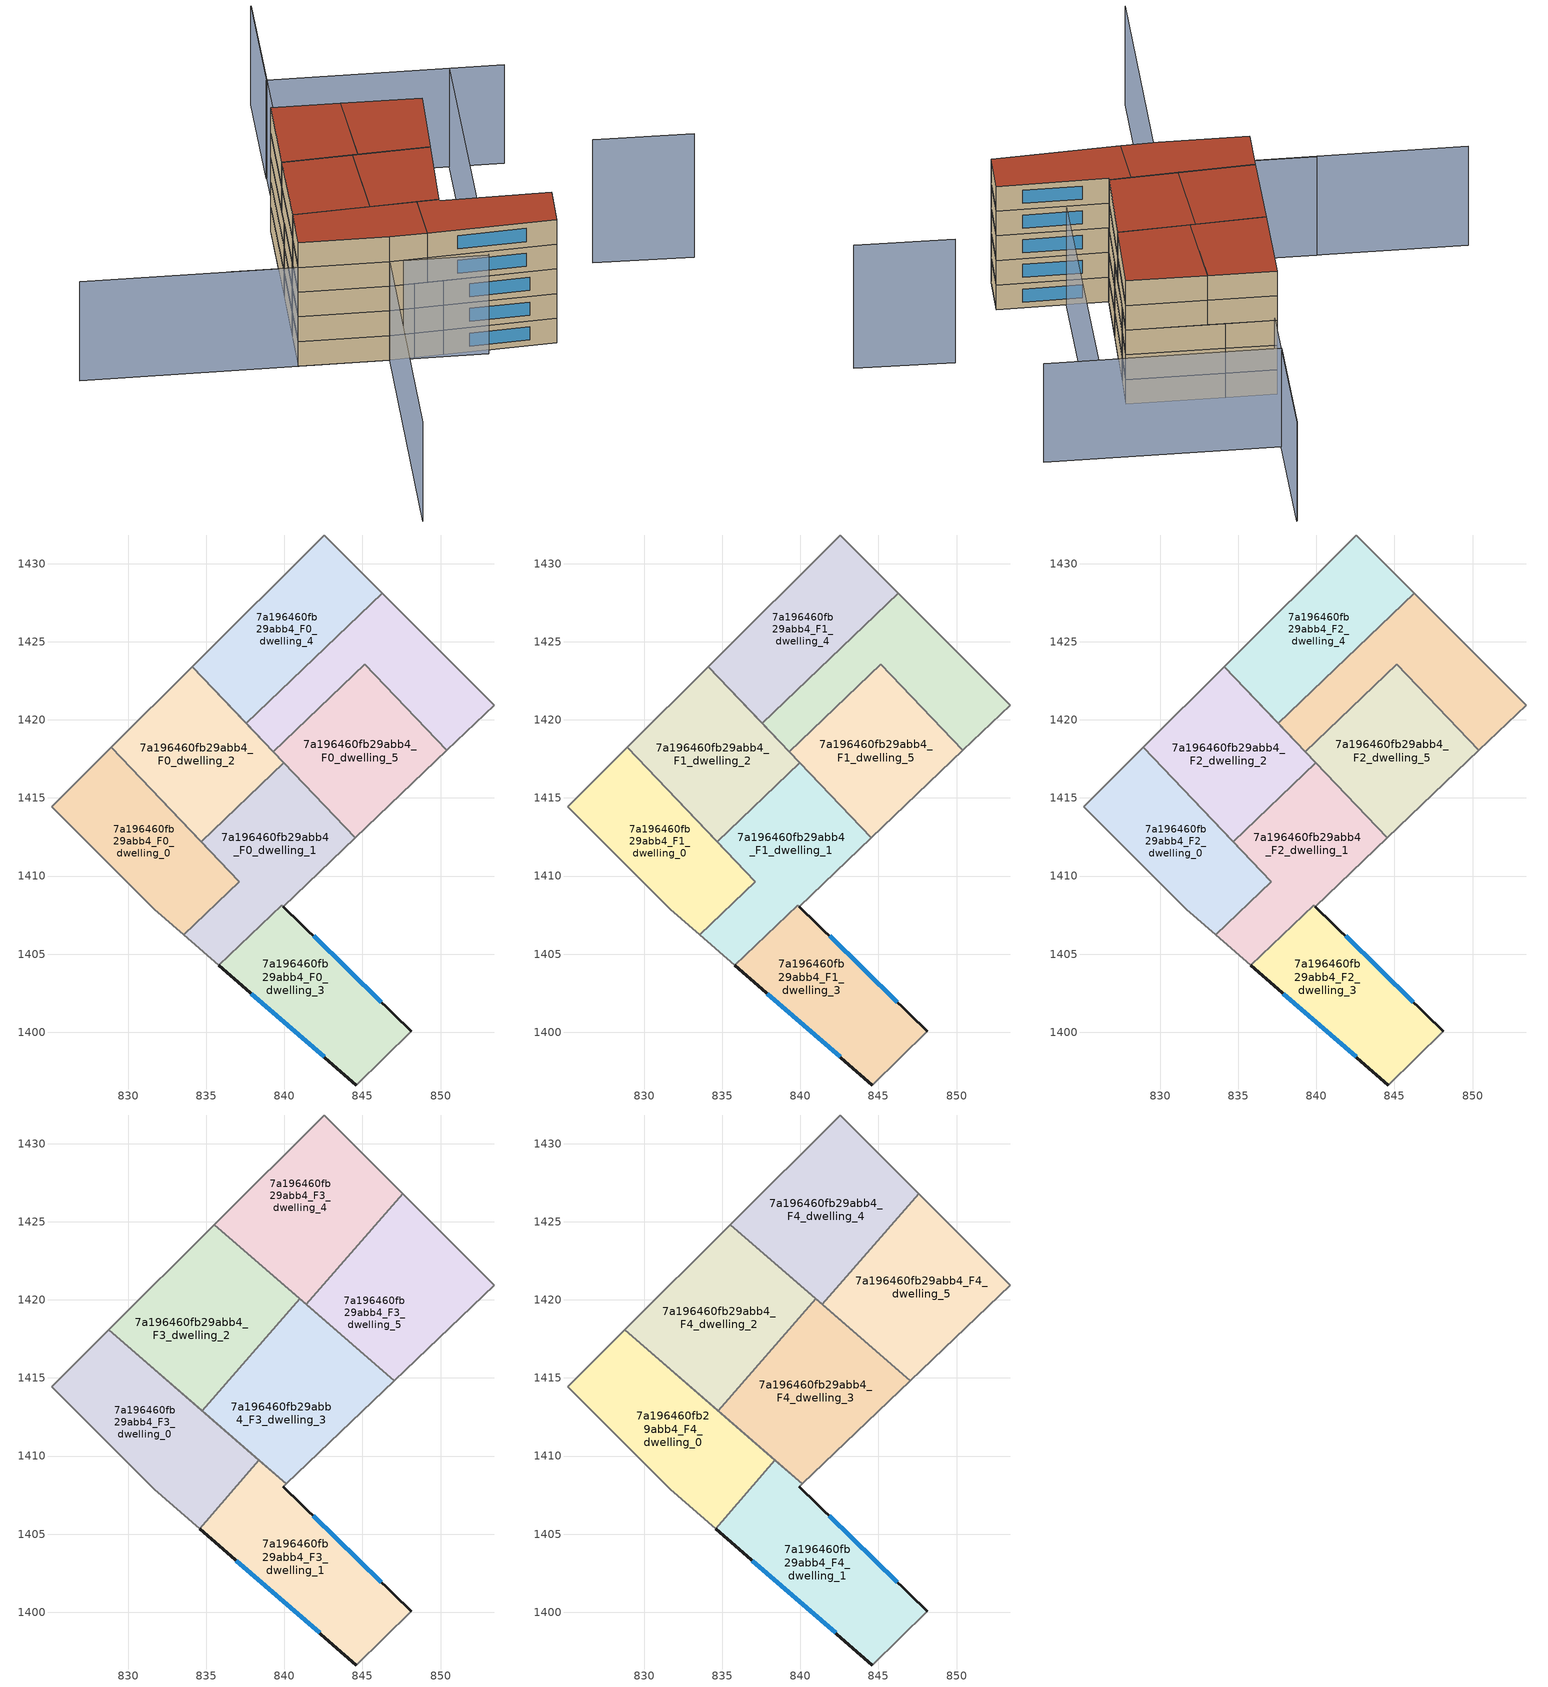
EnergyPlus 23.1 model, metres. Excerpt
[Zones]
7a196460fb29abb4_F0_dwelling_0
 floor ground (EU_floor_Construction): 828.91,1418.23 837.13,1409.62 833.57,1406.23 831.67,1407.89 825.1,1414.44 z0
 wall adiabatic (EU_wall_Construction): 837.13,1409.62 828.91,1418.23 825.1,1414.44 831.67,1407.89 833.57,1406.23 z0:3
 wall to 7a196460fb29abb4_F0_dwelling_1 (EU_wall_Construction): 833.57,1406.23 837.13,1409.62 z0:3
7a196460fb29abb4_F0_dwelling_1
 floor ground (EU_floor_Construction): 839.97,1417.24 844.55,1412.45 839.94,1408.05 839.85,1408.13 835.81,1404.28 833.57,1406.23 837.13,1409.62 834.68,1412.19 z0
 wall adiabatic (EU_wall_Construction): 839.85,1408.13 839.94,1408.05 844.55,1412.45 839.97,1417.24 / 833.57,1406.23 835.81,1404.28 / 834.68,1412.19 837.13,1409.62 z0:3
 wall to 7a196460fb29abb4_F0_dwelling_3 (EU_wall_Construction): 835.81,1404.28 839.85,1408.13 z0:3
 wall to 7a196460fb29abb4_F0_dwelling_2 (EU_wall_Construction): 839.97,1417.24 834.68,1412.19 z0:3
7a196460fb29abb4_F0_dwelling_2
 floor ground (EU_floor_Construction): 834.09,1423.4 839.97,1417.24 834.68,1412.19 828.91,1418.23 z0
 wall adiabatic (EU_wall_Construction): 839.97,1417.24 834.09,1423.4 828.91,1418.23 834.68,1412.19 z0:3
7a196460fb29abb4_F0_dwelling_3
 floor ground (EU_floor_Construction): 848.14,1400.06 844.61,1396.62 835.82,1404.28 839.85,1408.13 839.94,1408.05 z0
 wall outside (EU_wall_Construction): 835.82,1404.28 844.61,1396.62 / 848.14,1400.06 839.94,1408.05 z0:3
 wall adiabatic (EU_wall_Construction): 839.94,1408.05 839.85,1408.13 / 844.61,1396.62 848.14,1400.06 z0:3
 window (EU_Window_Construction): 837.88,1402.48 842.55,1398.42 / 846.22,1401.94 841.87,1406.17 z0.7:2.3
7a196460fb29abb4_F0_dwelling_4
 floor ground (EU_floor_Construction): 842.55,1431.84 846.28,1428.11 837.55,1419.78 834.09,1423.4 z0
 wall adiabatic (EU_wall_Construction): 846.28,1428.11 842.55,1431.84 834.09,1423.4 837.55,1419.78 z0:3
 wall to 7a196460fb29abb4_F0_dwelling_6 (EU_wall_Construction): 837.55,1419.78 846.28,1428.11 z0:3
7a196460fb29abb4_F0_dwelling_5
 floor ground (EU_floor_Construction): 845.15,1423.55 850.41,1418.04 844.55,1412.45 839.29,1417.96 z0
 wall to 7a196460fb29abb4_F0_dwelling_6 (EU_wall_Construction): 850.41,1418.04 845.15,1423.55 839.29,1417.96 z0:3
 wall adiabatic (EU_wall_Construction): 839.29,1417.96 844.55,1412.45 850.41,1418.04 z0:3
7a196460fb29abb4_F0_dwelling_6
 floor ground (EU_floor_Construction): 846.28,1428.11 853.45,1420.93 850.41,1418.04 845.15,1423.55 839.29,1417.96 837.55,1419.78 z0
 wall adiabatic (EU_wall_Construction): 837.55,1419.78 839.29,1417.96 / 850.41,1418.04 853.45,1420.93 846.28,1428.11 z0:3
7a196460fb29abb4_F1_dwelling_0
 floor to 7a196460fb29abb4_F0_dwelling_0 (EU_floor_Construction): 828.91,1418.23 837.13,1409.62 833.57,1406.23 831.67,1407.89 825.1,1414.44 z3
 wall adiabatic (EU_wall_Construction): 837.13,1409.62 828.91,1418.23 825.1,1414.44 831.67,1407.89 833.57,1406.23 z3:6
 wall to 7a196460fb29abb4_F1_dwelling_1 (EU_wall_Construction): 833.57,1406.23 837.13,1409.62 z3:6
7a196460fb29abb4_F1_dwelling_1
 floor to 7a196460fb29abb4_F0_dwelling_1 (EU_floor_Construction): 839.97,1417.24 844.55,1412.45 839.94,1408.05 839.85,1408.13 835.81,1404.28 833.57,1406.23 837.13,1409.62 834.68,1412.19 z3
 wall adiabatic (EU_wall_Construction): 839.85,1408.13 839.94,1408.05 844.55,1412.45 839.97,1417.24 / 833.57,1406.23 835.81,1404.28 / 834.68,1412.19 837.13,1409.62 z3:6
 wall to 7a196460fb29abb4_F1_dwelling_3 (EU_wall_Construction): 835.81,1404.28 839.85,1408.13 z3:6
 wall to 7a196460fb29abb4_F1_dwelling_2 (EU_wall_Construction): 839.97,1417.24 834.68,1412.19 z3:6
7a196460fb29abb4_F1_dwelling_2
 floor to 7a196460fb29abb4_F0_dwelling_2 (EU_floor_Construction): 834.09,1423.4 839.97,1417.24 834.68,1412.19 828.91,1418.23 z3
 wall adiabatic (EU_wall_Construction): 839.97,1417.24 834.09,1423.4 828.91,1418.23 834.68,1412.19 z3:6
7a196460fb29abb4_F1_dwelling_3
 floor to 7a196460fb29abb4_F0_dwelling_3 (EU_floor_Construction): 848.14,1400.06 844.61,1396.62 835.82,1404.28 839.85,1408.13 839.94,1408.05 z3
 wall outside (EU_wall_Construction): 835.82,1404.28 844.61,1396.62 / 848.14,1400.06 839.94,1408.05 z3:6
 wall adiabatic (EU_wall_Construction): 839.94,1408.05 839.85,1408.13 / 844.61,1396.62 848.14,1400.06 z3:6
 window (EU_Window_Construction): 837.88,1402.48 842.55,1398.42 / 846.22,1401.94 841.87,1406.17 z3.7:5.3
7a196460fb29abb4_F1_dwelling_4
 floor to 7a196460fb29abb4_F0_dwelling_4 (EU_floor_Construction): 842.55,1431.84 846.28,1428.11 837.55,1419.78 834.09,1423.4 z3
 wall adiabatic (EU_wall_Construction): 846.28,1428.11 842.55,1431.84 834.09,1423.4 837.55,1419.78 z3:6
 wall to 7a196460fb29abb4_F1_dwelling_6 (EU_wall_Construction): 837.55,1419.78 846.28,1428.11 z3:6
7a196460fb29abb4_F1_dwelling_5
 floor to 7a196460fb29abb4_F0_dwelling_5 (EU_floor_Construction): 845.15,1423.55 850.41,1418.04 844.55,1412.45 839.29,1417.96 z3
 wall to 7a196460fb29abb4_F1_dwelling_6 (EU_wall_Construction): 850.41,1418.04 845.15,1423.55 839.29,1417.96 z3:6
 wall adiabatic (EU_wall_Construction): 839.29,1417.96 844.55,1412.45 850.41,1418.04 z3:6
7a196460fb29abb4_F1_dwelling_6
 floor to 7a196460fb29abb4_F0_dwelling_6 (EU_floor_Construction): 846.28,1428.11 853.45,1420.93 850.41,1418.04 845.15,1423.55 839.29,1417.96 837.55,1419.78 z3
 wall adiabatic (EU_wall_Construction): 837.55,1419.78 839.29,1417.96 / 850.41,1418.04 853.45,1420.93 846.28,1428.11 z3:6
7a196460fb29abb4_F2_dwelling_0
 floor to 7a196460fb29abb4_F1_dwelling_0 (EU_floor_Construction): 828.91,1418.23 837.13,1409.62 833.57,1406.23 831.67,1407.89 825.1,1414.44 z6
 wall adiabatic (EU_wall_Construction): 837.13,1409.62 828.91,1418.23 825.1,1414.44 831.67,1407.89 833.57,1406.23 z6:9
 wall to 7a196460fb29abb4_F2_dwelling_1 (EU_wall_Construction): 833.57,1406.23 837.13,1409.62 z6:9
7a196460fb29abb4_F2_dwelling_1
 floor to 7a196460fb29abb4_F1_dwelling_1 (EU_floor_Construction): 839.97,1417.24 844.55,1412.45 839.94,1408.05 839.85,1408.13 835.81,1404.28 833.57,1406.23 837.13,1409.62 834.68,1412.19 z6
 wall adiabatic (EU_wall_Construction): 839.85,1408.13 839.94,1408.05 844.55,1412.45 839.97,1417.24 / 833.57,1406.23 835.81,1404.28 / 834.68,1412.19 837.13,1409.62 z6:9
 wall to 7a196460fb29abb4_F2_dwelling_3 (EU_wall_Construction): 835.81,1404.28 839.85,1408.13 z6:9
 wall to 7a196460fb29abb4_F2_dwelling_2 (EU_wall_Construction): 839.97,1417.24 834.68,1412.19 z6:9
7a196460fb29abb4_F2_dwelling_2
 floor to 7a196460fb29abb4_F1_dwelling_2 (EU_floor_Construction): 834.09,1423.4 839.97,1417.24 834.68,1412.19 828.91,1418.23 z6
 wall adiabatic (EU_wall_Construction): 839.97,1417.24 834.09,1423.4 828.91,1418.23 834.68,1412.19 z6:9
7a196460fb29abb4_F2_dwelling_3
 floor to 7a196460fb29abb4_F1_dwelling_3 (EU_floor_Construction): 848.14,1400.06 844.61,1396.62 835.82,1404.28 839.85,1408.13 839.94,1408.05 z6
 wall outside (EU_wall_Construction): 835.82,1404.28 844.61,1396.62 / 848.14,1400.06 839.94,1408.05 z6:9
 wall adiabatic (EU_wall_Construction): 839.94,1408.05 839.85,1408.13 / 844.61,1396.62 848.14,1400.06 z6:9
 window (EU_Window_Construction): 837.88,1402.48 842.55,1398.42 / 846.22,1401.94 841.87,1406.17 z6.7:8.3
7a196460fb29abb4_F2_dwelling_4
 floor to 7a196460fb29abb4_F1_dwelling_4 (EU_floor_Construction): 842.55,1431.84 846.28,1428.11 837.55,1419.78 834.09,1423.4 z6
 wall adiabatic (EU_wall_Construction): 846.28,1428.11 842.55,1431.84 834.09,1423.4 837.55,1419.78 z6:9
 wall to 7a196460fb29abb4_F2_dwelling_6 (EU_wall_Construction): 837.55,1419.78 846.28,1428.11 z6:9
7a196460fb29abb4_F2_dwelling_5
 floor to 7a196460fb29abb4_F1_dwelling_5 (EU_floor_Construction): 845.15,1423.55 850.41,1418.04 844.55,1412.45 839.29,1417.96 z6
 wall to 7a196460fb29abb4_F2_dwelling_6 (EU_wall_Construction): 850.41,1418.04 845.15,1423.55 839.29,1417.96 z6:9
 wall adiabatic (EU_wall_Construction): 839.29,1417.96 844.55,1412.45 850.41,1418.04 z6:9
7a196460fb29abb4_F2_dwelling_6
 floor to 7a196460fb29abb4_F1_dwelling_6 (EU_floor_Construction): 846.28,1428.11 853.45,1420.93 850.41,1418.04 845.15,1423.55 839.29,1417.96 837.55,1419.78 z6
 wall adiabatic (EU_wall_Construction): 837.55,1419.78 839.29,1417.96 / 850.41,1418.04 853.45,1420.93 846.28,1428.11 z6:9
7a196460fb29abb4_F3_dwelling_0
 floor to 7a196460fb29abb4_F2_dwelling_0 (EU_floor_Construction): 830.41,1416.65 837.13,1409.62 833.57,1406.23 831.67,1407.89 825.1,1414.44 828.76,1418.09 z9
 floor to 7a196460fb29abb4_F2_dwelling_1 (EU_floor_Construction): 838.37,1409.73 834.57,1405.36 833.57,1406.23 837.13,1409.62 834.68,1412.19 835.09,1412.58 z9
 floor to 7a196460fb29abb4_F2_dwelling_2 (EU_floor_Construction): 835.09,1412.58 834.68,1412.19 830.42,1416.65 z9
 wall adiabatic (EU_wall_Construction): 838.38,1409.73 828.76,1418.09 825.1,1414.44 831.67,1407.89 834.57,1405.36 z9:12
 wall to 7a196460fb29abb4_F3_dwelling_1 (EU_wall_Construction): 834.57,1405.36 838.38,1409.73 z9:12
7a196460fb29abb4_F3_dwelling_1
 floor to 7a196460fb29abb4_F2_dwelling_3 (EU_floor_Construction): 848.14,1400.06 844.61,1396.62 835.81,1404.28 839.85,1408.13 839.94,1408.05 z9
 floor to 7a196460fb29abb4_F2_dwelling_1 (EU_floor_Construction): 840.11,1408.22 839.94,1408.05 839.85,1408.13 835.81,1404.28 834.57,1405.36 838.37,1409.73 z9
 wall outside (EU_wall_Construction): 848.14,1400.06 839.94,1408.05 / 834.57,1405.36 844.61,1396.62 z9:12
 wall adiabatic (EU_wall_Construction): 839.94,1408.05 840.11,1408.22 838.38,1409.73 / 844.61,1396.62 848.14,1400.06 z9:12
 window (EU_Window_Construction): 846.21,1401.94 841.86,1406.17 / 836.93,1403.31 842.25,1398.67 z9.7:11.3
7a196460fb29abb4_F3_dwelling_2
 floor to 7a196460fb29abb4_F2_dwelling_2 (EU_floor_Construction): 834.09,1423.4 839.21,1418.04 834.73,1412.89 830.42,1416.65 828.91,1418.23 z9
 floor to 7a196460fb29abb4_F2_dwelling_0 (EU_floor_Construction): 828.91,1418.23 830.41,1416.65 828.76,1418.09 z9
 floor to 7a196460fb29abb4_F2_dwelling_4 (EU_floor_Construction): 839.34,1421.49 837.55,1419.78 834.09,1423.4 835.51,1424.82 z9
 floor to 7a196460fb29abb4_F2_dwelling_6 (EU_floor_Construction): 840.97,1420.07 839.21,1418.04 837.55,1419.78 839.34,1421.49 z9
 wall adiabatic (EU_wall_Construction): 840.97,1420.07 835.51,1424.82 828.76,1418.09 834.73,1412.89 z9:12
 wall to 7a196460fb29abb4_F3_dwelling_3 (EU_wall_Construction): 834.73,1412.89 840.97,1420.07 z9:12
7a196460fb29abb4_F3_dwelling_3
 floor to 7a196460fb29abb4_F2_dwelling_1 (EU_floor_Construction): 839.97,1417.24 844.55,1412.45 840.11,1408.22 835.09,1412.58 z9
 floor to 7a196460fb29abb4_F2_dwelling_5 (EU_floor_Construction): 847.02,1414.81 844.55,1412.45 839.29,1417.96 841.25,1419.83 z9
 floor to 7a196460fb29abb4_F2_dwelling_2 (EU_floor_Construction): 839.21,1418.04 839.97,1417.24 835.09,1412.58 834.73,1412.89 z9
 floor to 7a196460fb29abb4_F2_dwelling_6 (EU_floor_Construction): 841.25,1419.83 839.29,1417.96 839.21,1418.04 840.97,1420.07 z9
 wall adiabatic (EU_wall_Construction): 834.73,1412.89 840.11,1408.22 847.02,1414.81 840.97,1420.07 z9:12
7a196460fb29abb4_F3_dwelling_4
 floor to 7a196460fb29abb4_F2_dwelling_4 (EU_floor_Construction): 842.55,1431.84 846.28,1428.11 839.34,1421.49 835.51,1424.82 z9
 floor to 7a196460fb29abb4_F2_dwelling_6 (EU_floor_Construction): 846.28,1428.11 847.57,1426.81 842.71,1421.22 841.25,1419.83 839.34,1421.49 z9
 floor to 7a196460fb29abb4_F2_dwelling_5 (EU_floor_Construction): 842.71,1421.22 841.39,1419.7 841.25,1419.83 z9
 wall adiabatic (EU_wall_Construction): 847.57,1426.81 842.55,1431.84 835.51,1424.82 841.39,1419.7 z9:12
 wall to 7a196460fb29abb4_F3_dwelling_5 (EU_wall_Construction): 841.39,1419.7 847.57,1426.81 z9:12
7a196460fb29abb4_F3_dwelling_5
 floor to 7a196460fb29abb4_F2_dwelling_5 (EU_floor_Construction): 845.15,1423.55 850.41,1418.04 847.02,1414.81 841.39,1419.7 842.71,1421.22 z9
 floor to 7a196460fb29abb4_F2_dwelling_6 (EU_floor_Construction): 847.57,1426.81 853.45,1420.93 850.41,1418.04 845.15,1423.55 842.71,1421.22 z9
 wall adiabatic (EU_wall_Construction): 841.39,1419.7 847.02,1414.81 853.45,1420.93 847.57,1426.81 z9:12
7a196460fb29abb4_F4_dwelling_0
 floor to 7a196460fb29abb4_F3_dwelling_0 (EU_floor_Construction): 838.38,1409.73 834.57,1405.36 831.67,1407.89 825.1,1414.44 828.76,1418.09 z12
 wall adiabatic (EU_wall_Construction): 838.38,1409.73 828.76,1418.09 825.1,1414.44 831.67,1407.89 834.57,1405.36 z12:15
 wall to 7a196460fb29abb4_F4_dwelling_1 (EU_wall_Construction): 834.57,1405.36 838.38,1409.73 z12:15
 roof outside (EU_roof_Construction): 834.57,1405.36 838.38,1409.73 828.76,1418.09 825.1,1414.44 831.67,1407.89 z15
7a196460fb29abb4_F4_dwelling_1
 floor to 7a196460fb29abb4_F3_dwelling_1 (EU_floor_Construction): 840.11,1408.22 839.94,1408.05 848.14,1400.06 844.61,1396.62 834.57,1405.36 838.38,1409.73 z12
 wall outside (EU_wall_Construction): 848.14,1400.06 839.94,1408.05 / 834.57,1405.36 844.61,1396.62 z12:15
 wall adiabatic (EU_wall_Construction): 839.94,1408.05 840.11,1408.22 838.38,1409.73 / 844.61,1396.62 848.14,1400.06 z12:15
 window (EU_Window_Construction): 846.21,1401.94 841.86,1406.17 / 836.93,1403.31 842.25,1398.67 z12.7:14.3
 roof outside (EU_roof_Construction): 848.14,1400.06 839.94,1408.05 840.11,1408.22 838.38,1409.73 834.57,1405.36 844.61,1396.62 z15
7a196460fb29abb4_F4_dwelling_2
 floor to 7a196460fb29abb4_F3_dwelling_2 (EU_floor_Construction): 840.97,1420.07 834.73,1412.89 828.76,1418.09 835.51,1424.82 z12
 wall adiabatic (EU_wall_Construction): 840.97,1420.07 835.51,1424.82 828.76,1418.09 834.73,1412.89 z12:15
 wall to 7a196460fb29abb4_F4_dwelling_3 (EU_wall_Construction): 834.73,1412.89 840.97,1420.07 z12:15
 roof outside (EU_roof_Construction): 834.73,1412.89 840.97,1420.07 835.51,1424.82 828.76,1418.09 z15
7a196460fb29abb4_F4_dwelling_3
 floor to 7a196460fb29abb4_F3_dwelling_3 (EU_floor_Construction): 847.02,1414.81 840.11,1408.22 834.73,1412.89 840.97,1420.07 z12
 wall adiabatic (EU_wall_Construction): 834.73,1412.89 840.11,1408.22 847.02,1414.81 840.97,1420.07 z12:15
 roof outside (EU_roof_Construction): 847.02,1414.81 840.97,1420.07 834.73,1412.89 840.11,1408.22 z15
7a196460fb29abb4_F4_dwelling_4
 floor to 7a196460fb29abb4_F3_dwelling_4 (EU_floor_Construction): 842.55,1431.84 847.57,1426.81 841.39,1419.7 835.51,1424.82 z12
 wall adiabatic (EU_wall_Construction): 847.57,1426.81 842.55,1431.84 835.51,1424.82 841.39,1419.7 z12:15
 wall to 7a196460fb29abb4_F4_dwelling_5 (EU_wall_Construction): 841.39,1419.7 847.57,1426.81 z12:15
 roof outside (EU_roof_Construction): 841.39,1419.7 847.57,1426.81 842.55,1431.84 835.51,1424.82 z15
7a196460fb29abb4_F4_dwelling_5
 floor to 7a196460fb29abb4_F3_dwelling_5 (EU_floor_Construction): 847.57,1426.81 853.45,1420.93 847.02,1414.81 841.39,1419.7 z12
 wall adiabatic (EU_wall_Construction): 841.39,1419.7 847.02,1414.81 853.45,1420.93 847.57,1426.81 z12:15
 roof outside (EU_roof_Construction): 853.45,1420.93 847.57,1426.81 841.39,1419.7 847.02,1414.81 z15
shading: 865.41,1395.36 858.23,1402.74 z0:15; 862.9,1424.91 838.81,1400.76 / 838.81,1400.76 809.36,1430.13 / 866.84,1420.98 849.72,1438.05 / 849.72,1438.05 859.29,1447.65 / 820.3,1419.29 831.67,1407.89 / 831.67,1407.89 810.89,1387.17 / 859.32,1447.62 845.9,1434.16 z0:12
[Building]
EU S2 Campaign: North Axis=0; Terrain=City; Solar Distribution=FullExterior
[Site:Location]
Budapest.Ferenc.Liszt.Intl.AP: Latitude=47.437; Longitude=19.256; Time Zone=1; Elevation=185
[SizingPeriod:WeatherFileDays]
AnnualSizingPeriod: Begin Month=1; Begin Day of Month=1; End Month=12; End Day of Month=31; Day of Week for Start Day=Monday; Use Weather File Daylight Saving Period=No; Use Weather File Rain and Snow Indicators=No
[MATERIAL]
EU_InternalMass_Material: Roughness=MediumRough; Thickness=0.1; Conductivity=1; Density=1800; Specific Heat=900; Thermal Absorptance=0.9; Solar Absorptance=0.7; Visible Absorptance=0.7
[MATERIAL:NOMASS] Roughness=MediumRough; Thermal Absorptance=0.9; Solar Absorptance=0.7; Visible Absorptance=0.7
Name | Thermal Resistance
EU_wall_NoMass | 0.832559
EU_roof_NoMass | 1.39638
EU_floor_NoMass | 0.872794
[WINDOWMATERIAL:SIMPLEGLAZINGSYSTEM]
EU_Window_SimpleGlazing: UFactor=2.79869; Solar Heat Gain Coefficient=0.75; Visible Transmittance=0.75
[CONSTRUCTION]
EU_wall_Construction: EU_wall_NoMass
EU_roof_Construction: EU_roof_NoMass
EU_floor_Construction: EU_floor_NoMass
EU_Window_Construction: EU_Window_SimpleGlazing
EU_InternalMass_Construction: EU_InternalMass_Material
[ZONE] Type=1; Multiplier=1; Ceiling Height=autocalculate; Floor Area=autocalculate; Part of Total Floor Area=Yes
Name | Volume
7a196460fb29abb4_F0_dwelling_0; 7a196460fb29abb4_F1_dwelling_0; 7a196460fb29abb4_F2_dwelling_0 | 185.167
7a196460fb29abb4_F3_dwelling_0; 7a196460fb29abb4_F4_dwelling_0; 7a196460fb29abb4_F3_dwelling_5; 7a196460fb29abb4_F4_dwelling_5 | 216.047
7a196460fb29abb4_F0_dwelling_1; 7a196460fb29abb4_F1_dwelling_1; 7a196460fb29abb4_F2_dwelling_1 | 187.6
7a196460fb29abb4_F3_dwelling_1; 7a196460fb29abb4_F4_dwelling_1 | 216.03
7a196460fb29abb4_F0_dwelling_2; 7a196460fb29abb4_F1_dwelling_2; 7a196460fb29abb4_F2_dwelling_2 | 185.173
7a196460fb29abb4_F3_dwelling_2; 7a196460fb29abb4_F4_dwelling_2 | 216.038
7a196460fb29abb4_F0_dwelling_3; 7a196460fb29abb4_F1_dwelling_3; 7a196460fb29abb4_F2_dwelling_3 | 182.718
7a196460fb29abb4_F3_dwelling_3; 7a196460fb29abb4_F4_dwelling_3 | 216.008
7a196460fb29abb4_F0_dwelling_4; 7a196460fb29abb4_F1_dwelling_4; 7a196460fb29abb4_F2_dwelling_4 | 185.193
7a196460fb29abb4_F3_dwelling_4; 7a196460fb29abb4_F4_dwelling_4 | 216.023
7a196460fb29abb4_F0_dwelling_5; 7a196460fb29abb4_F1_dwelling_5; 7a196460fb29abb4_F2_dwelling_5 | 185.154
7a196460fb29abb4_F0_dwelling_6; 7a196460fb29abb4_F1_dwelling_6; 7a196460fb29abb4_F2_dwelling_6 | 185.165
[INTERNALMASS] Construction=EU_InternalMass_Construction
Name | Zone or ZoneList | Surface Area
7a196460fb29abb4_F0_dwelling_0_EU_InternalMass | 7a196460fb29abb4_F0_dwelling_0 | 61.7228
7a196460fb29abb4_F0_dwelling_1_EU_InternalMass | 7a196460fb29abb4_F0_dwelling_1 | 62.5312
7a196460fb29abb4_F0_dwelling_2_EU_InternalMass | 7a196460fb29abb4_F0_dwelling_2 | 61.7235
7a196460fb29abb4_F0_dwelling_3_EU_InternalMass | 7a196460fb29abb4_F0_dwelling_3 | 60.9191
7a196460fb29abb4_F0_dwelling_4_EU_InternalMass | 7a196460fb29abb4_F0_dwelling_4 | 61.7322
7a196460fb29abb4_F0_dwelling_5_EU_InternalMass | 7a196460fb29abb4_F0_dwelling_5 | 61.7157
7a196460fb29abb4_F0_dwelling_6_EU_InternalMass | 7a196460fb29abb4_F0_dwelling_6 | 61.7218
7a196460fb29abb4_F1_dwelling_0_EU_InternalMass | 7a196460fb29abb4_F1_dwelling_0 | 61.7228
7a196460fb29abb4_F1_dwelling_1_EU_InternalMass | 7a196460fb29abb4_F1_dwelling_1 | 62.5312
7a196460fb29abb4_F1_dwelling_2_EU_InternalMass | 7a196460fb29abb4_F1_dwelling_2 | 61.7235
7a196460fb29abb4_F1_dwelling_3_EU_InternalMass | 7a196460fb29abb4_F1_dwelling_3 | 60.9191
7a196460fb29abb4_F1_dwelling_4_EU_InternalMass | 7a196460fb29abb4_F1_dwelling_4 | 61.7322
7a196460fb29abb4_F1_dwelling_5_EU_InternalMass | 7a196460fb29abb4_F1_dwelling_5 | 61.7157
7a196460fb29abb4_F1_dwelling_6_EU_InternalMass | 7a196460fb29abb4_F1_dwelling_6 | 61.7218
7a196460fb29abb4_F2_dwelling_0_EU_InternalMass | 7a196460fb29abb4_F2_dwelling_0 | 61.7228
7a196460fb29abb4_F2_dwelling_1_EU_InternalMass | 7a196460fb29abb4_F2_dwelling_1 | 62.5312
7a196460fb29abb4_F2_dwelling_2_EU_InternalMass | 7a196460fb29abb4_F2_dwelling_2 | 61.7235
7a196460fb29abb4_F2_dwelling_3_EU_InternalMass | 7a196460fb29abb4_F2_dwelling_3 | 60.9191
7a196460fb29abb4_F2_dwelling_4_EU_InternalMass | 7a196460fb29abb4_F2_dwelling_4 | 61.7322
7a196460fb29abb4_F2_dwelling_5_EU_InternalMass | 7a196460fb29abb4_F2_dwelling_5 | 61.7157
7a196460fb29abb4_F2_dwelling_6_EU_InternalMass | 7a196460fb29abb4_F2_dwelling_6 | 61.7218
7a196460fb29abb4_F3_dwelling_0_EU_InternalMass | 7a196460fb29abb4_F3_dwelling_0 | 72.0157
7a196460fb29abb4_F3_dwelling_1_EU_InternalMass | 7a196460fb29abb4_F3_dwelling_1 | 72.0099
7a196460fb29abb4_F3_dwelling_2_EU_InternalMass | 7a196460fb29abb4_F3_dwelling_2 | 72.0127
7a196460fb29abb4_F3_dwelling_3_EU_InternalMass | 7a196460fb29abb4_F3_dwelling_3 | 72.0029
7a196460fb29abb4_F3_dwelling_4_EU_InternalMass | 7a196460fb29abb4_F3_dwelling_4 | 72.0077
7a196460fb29abb4_F3_dwelling_5_EU_InternalMass | 7a196460fb29abb4_F3_dwelling_5 | 72.0155
7a196460fb29abb4_F4_dwelling_0_EU_InternalMass | 7a196460fb29abb4_F4_dwelling_0 | 72.0157
7a196460fb29abb4_F4_dwelling_1_EU_InternalMass | 7a196460fb29abb4_F4_dwelling_1 | 72.0099
7a196460fb29abb4_F4_dwelling_2_EU_InternalMass | 7a196460fb29abb4_F4_dwelling_2 | 72.0127
7a196460fb29abb4_F4_dwelling_3_EU_InternalMass | 7a196460fb29abb4_F4_dwelling_3 | 72.0029
7a196460fb29abb4_F4_dwelling_4_EU_InternalMass | 7a196460fb29abb4_F4_dwelling_4 | 72.0077
7a196460fb29abb4_F4_dwelling_5_EU_InternalMass | 7a196460fb29abb4_F4_dwelling_5 | 72.0155
[OTHEREQUIPMENT] Fuel Type=Electricity; Design Level Calculation Method=Watts/Area; Power per Zone Floor Area=1; Fraction Latent=0; Fraction Radiant=0; Fraction Lost=0; Carbon Dioxide Generation Rate=0; EndUse Subcategory=EU_Step8_InternalGains
Name | Zone or ZoneList or Space or SpaceList | Schedule
EU_Step8_InternalGain_7a196460fb29abb4_F0_dwelling_0_f000 | 7a196460fb29abb4_F0_dwelling_0 | EU_Step8_GainSchedule_7a196460fb29abb4_F0_dwelling_0_f000
EU_Step8_InternalGain_7a196460fb29abb4_F0_dwelling_1_f000 | 7a196460fb29abb4_F0_dwelling_1 | EU_Step8_GainSchedule_7a196460fb29abb4_F0_dwelling_1_f000
EU_Step8_InternalGain_7a196460fb29abb4_F0_dwelling_2_f000 | 7a196460fb29abb4_F0_dwelling_2 | EU_Step8_GainSchedule_7a196460fb29abb4_F0_dwelling_2_f000
EU_Step8_InternalGain_7a196460fb29abb4_F0_dwelling_3_f000 | 7a196460fb29abb4_F0_dwelling_3 | EU_Step8_GainSchedule_7a196460fb29abb4_F0_dwelling_3_f000
EU_Step8_InternalGain_7a196460fb29abb4_F0_dwelling_4_f000 | 7a196460fb29abb4_F0_dwelling_4 | EU_Step8_GainSchedule_7a196460fb29abb4_F0_dwelling_4_f000
EU_Step8_InternalGain_7a196460fb29abb4_F0_dwelling_5_f000 | 7a196460fb29abb4_F0_dwelling_5 | EU_Step8_GainSchedule_7a196460fb29abb4_F0_dwelling_5_f000
EU_Step8_InternalGain_7a196460fb29abb4_F0_dwelling_6_f000 | 7a196460fb29abb4_F0_dwelling_6 | EU_Step8_GainSchedule_7a196460fb29abb4_F0_dwelling_6_f000
EU_Step8_InternalGain_7a196460fb29abb4_F1_dwelling_0_f000 | 7a196460fb29abb4_F1_dwelling_0 | EU_Step8_GainSchedule_7a196460fb29abb4_F1_dwelling_0_f000
EU_Step8_InternalGain_7a196460fb29abb4_F1_dwelling_1_f000 | 7a196460fb29abb4_F1_dwelling_1 | EU_Step8_GainSchedule_7a196460fb29abb4_F1_dwelling_1_f000
EU_Step8_InternalGain_7a196460fb29abb4_F1_dwelling_2_f000 | 7a196460fb29abb4_F1_dwelling_2 | EU_Step8_GainSchedule_7a196460fb29abb4_F1_dwelling_2_f000
EU_Step8_InternalGain_7a196460fb29abb4_F1_dwelling_3_f000 | 7a196460fb29abb4_F1_dwelling_3 | EU_Step8_GainSchedule_7a196460fb29abb4_F1_dwelling_3_f000
EU_Step8_InternalGain_7a196460fb29abb4_F1_dwelling_4_f000 | 7a196460fb29abb4_F1_dwelling_4 | EU_Step8_GainSchedule_7a196460fb29abb4_F1_dwelling_4_f000
EU_Step8_InternalGain_7a196460fb29abb4_F1_dwelling_5_f000 | 7a196460fb29abb4_F1_dwelling_5 | EU_Step8_GainSchedule_7a196460fb29abb4_F1_dwelling_5_f000
EU_Step8_InternalGain_7a196460fb29abb4_F1_dwelling_6_f000 | 7a196460fb29abb4_F1_dwelling_6 | EU_Step8_GainSchedule_7a196460fb29abb4_F1_dwelling_6_f000
EU_Step8_InternalGain_7a196460fb29abb4_F2_dwelling_0_f000 | 7a196460fb29abb4_F2_dwelling_0 | EU_Step8_GainSchedule_7a196460fb29abb4_F2_dwelling_0_f000
EU_Step8_InternalGain_7a196460fb29abb4_F2_dwelling_1_f000 | 7a196460fb29abb4_F2_dwelling_1 | EU_Step8_GainSchedule_7a196460fb29abb4_F2_dwelling_1_f000
EU_Step8_InternalGain_7a196460fb29abb4_F2_dwelling_2_f000 | 7a196460fb29abb4_F2_dwelling_2 | EU_Step8_GainSchedule_7a196460fb29abb4_F2_dwelling_2_f000
EU_Step8_InternalGain_7a196460fb29abb4_F2_dwelling_3_f000 | 7a196460fb29abb4_F2_dwelling_3 | EU_Step8_GainSchedule_7a196460fb29abb4_F2_dwelling_3_f000
EU_Step8_InternalGain_7a196460fb29abb4_F2_dwelling_4_f000 | 7a196460fb29abb4_F2_dwelling_4 | EU_Step8_GainSchedule_7a196460fb29abb4_F2_dwelling_4_f000
EU_Step8_InternalGain_7a196460fb29abb4_F2_dwelling_5_f000 | 7a196460fb29abb4_F2_dwelling_5 | EU_Step8_GainSchedule_7a196460fb29abb4_F2_dwelling_5_f000
EU_Step8_InternalGain_7a196460fb29abb4_F2_dwelling_6_f000 | 7a196460fb29abb4_F2_dwelling_6 | EU_Step8_GainSchedule_7a196460fb29abb4_F2_dwelling_6_f000
EU_Step8_InternalGain_7a196460fb29abb4_F3_dwelling_0_f000 | 7a196460fb29abb4_F3_dwelling_0 | EU_Step8_GainSchedule_7a196460fb29abb4_F3_dwelling_0_f000
EU_Step8_InternalGain_7a196460fb29abb4_F3_dwelling_1_f000 | 7a196460fb29abb4_F3_dwelling_1 | EU_Step8_GainSchedule_7a196460fb29abb4_F3_dwelling_1_f000
EU_Step8_InternalGain_7a196460fb29abb4_F3_dwelling_2_f000 | 7a196460fb29abb4_F3_dwelling_2 | EU_Step8_GainSchedule_7a196460fb29abb4_F3_dwelling_2_f000
EU_Step8_InternalGain_7a196460fb29abb4_F3_dwelling_3_f000 | 7a196460fb29abb4_F3_dwelling_3 | EU_Step8_GainSchedule_7a196460fb29abb4_F3_dwelling_3_f000
EU_Step8_InternalGain_7a196460fb29abb4_F3_dwelling_4_f000 | 7a196460fb29abb4_F3_dwelling_4 | EU_Step8_GainSchedule_7a196460fb29abb4_F3_dwelling_4_f000
EU_Step8_InternalGain_7a196460fb29abb4_F3_dwelling_5_f000 | 7a196460fb29abb4_F3_dwelling_5 | EU_Step8_GainSchedule_7a196460fb29abb4_F3_dwelling_5_f000
EU_Step8_InternalGain_7a196460fb29abb4_F4_dwelling_0_f000 | 7a196460fb29abb4_F4_dwelling_0 | EU_Step8_GainSchedule_7a196460fb29abb4_F4_dwelling_0_f000
EU_Step8_InternalGain_7a196460fb29abb4_F4_dwelling_1_f000 | 7a196460fb29abb4_F4_dwelling_1 | EU_Step8_GainSchedule_7a196460fb29abb4_F4_dwelling_1_f000
EU_Step8_InternalGain_7a196460fb29abb4_F4_dwelling_2_f000 | 7a196460fb29abb4_F4_dwelling_2 | EU_Step8_GainSchedule_7a196460fb29abb4_F4_dwelling_2_f000
EU_Step8_InternalGain_7a196460fb29abb4_F4_dwelling_3_f000 | 7a196460fb29abb4_F4_dwelling_3 | EU_Step8_GainSchedule_7a196460fb29abb4_F4_dwelling_3_f000
EU_Step8_InternalGain_7a196460fb29abb4_F4_dwelling_4_f000 | 7a196460fb29abb4_F4_dwelling_4 | EU_Step8_GainSchedule_7a196460fb29abb4_F4_dwelling_4_f000
EU_Step8_InternalGain_7a196460fb29abb4_F4_dwelling_5_f000 | 7a196460fb29abb4_F4_dwelling_5 | EU_Step8_GainSchedule_7a196460fb29abb4_F4_dwelling_5_f000
[ZONEVENTILATION:DESIGNFLOWRATE] Schedule=EU_AlwaysOn; Design Flow Rate Calculation Method=AirChanges/Hour; Air Changes per Hour=0.475469; Ventilation Type=Natural; Fan Pressure Rise=0; Fan Total Efficiency=1; Constant Term Coefficient=1; Temperature Term Coefficient=0; Velocity Term Coefficient=0; Velocity Squared Term Coefficient=0; Minimum Indoor Temperature=-100; Maximum Indoor Temperature=100; Delta Temperature=-100; Minimum Outdoor Temperature=-100; Maximum Outdoor Temperature=100; Maximum Wind Speed=40
Name | Zone or ZoneList or Space or SpaceList
EU_ConstantAir_7a196460fb29abb4_F0_dwelling_0 | 7a196460fb29abb4_F0_dwelling_0
EU_ConstantAir_7a196460fb29abb4_F0_dwelling_1 | 7a196460fb29abb4_F0_dwelling_1
EU_ConstantAir_7a196460fb29abb4_F0_dwelling_2 | 7a196460fb29abb4_F0_dwelling_2
EU_ConstantAir_7a196460fb29abb4_F0_dwelling_3 | 7a196460fb29abb4_F0_dwelling_3
EU_ConstantAir_7a196460fb29abb4_F0_dwelling_4 | 7a196460fb29abb4_F0_dwelling_4
EU_ConstantAir_7a196460fb29abb4_F0_dwelling_5 | 7a196460fb29abb4_F0_dwelling_5
EU_ConstantAir_7a196460fb29abb4_F0_dwelling_6 | 7a196460fb29abb4_F0_dwelling_6
EU_ConstantAir_7a196460fb29abb4_F1_dwelling_0 | 7a196460fb29abb4_F1_dwelling_0
EU_ConstantAir_7a196460fb29abb4_F1_dwelling_1 | 7a196460fb29abb4_F1_dwelling_1
EU_ConstantAir_7a196460fb29abb4_F1_dwelling_2 | 7a196460fb29abb4_F1_dwelling_2
EU_ConstantAir_7a196460fb29abb4_F1_dwelling_3 | 7a196460fb29abb4_F1_dwelling_3
EU_ConstantAir_7a196460fb29abb4_F1_dwelling_4 | 7a196460fb29abb4_F1_dwelling_4
EU_ConstantAir_7a196460fb29abb4_F1_dwelling_5 | 7a196460fb29abb4_F1_dwelling_5
EU_ConstantAir_7a196460fb29abb4_F1_dwelling_6 | 7a196460fb29abb4_F1_dwelling_6
EU_ConstantAir_7a196460fb29abb4_F2_dwelling_0 | 7a196460fb29abb4_F2_dwelling_0
EU_ConstantAir_7a196460fb29abb4_F2_dwelling_1 | 7a196460fb29abb4_F2_dwelling_1
EU_ConstantAir_7a196460fb29abb4_F2_dwelling_2 | 7a196460fb29abb4_F2_dwelling_2
EU_ConstantAir_7a196460fb29abb4_F2_dwelling_3 | 7a196460fb29abb4_F2_dwelling_3
EU_ConstantAir_7a196460fb29abb4_F2_dwelling_4 | 7a196460fb29abb4_F2_dwelling_4
EU_ConstantAir_7a196460fb29abb4_F2_dwelling_5 | 7a196460fb29abb4_F2_dwelling_5
EU_ConstantAir_7a196460fb29abb4_F2_dwelling_6 | 7a196460fb29abb4_F2_dwelling_6
EU_ConstantAir_7a196460fb29abb4_F3_dwelling_0 | 7a196460fb29abb4_F3_dwelling_0
EU_ConstantAir_7a196460fb29abb4_F3_dwelling_1 | 7a196460fb29abb4_F3_dwelling_1
EU_ConstantAir_7a196460fb29abb4_F3_dwelling_2 | 7a196460fb29abb4_F3_dwelling_2
EU_ConstantAir_7a196460fb29abb4_F3_dwelling_3 | 7a196460fb29abb4_F3_dwelling_3
EU_ConstantAir_7a196460fb29abb4_F3_dwelling_4 | 7a196460fb29abb4_F3_dwelling_4
EU_ConstantAir_7a196460fb29abb4_F3_dwelling_5 | 7a196460fb29abb4_F3_dwelling_5
EU_ConstantAir_7a196460fb29abb4_F4_dwelling_0 | 7a196460fb29abb4_F4_dwelling_0
EU_ConstantAir_7a196460fb29abb4_F4_dwelling_1 | 7a196460fb29abb4_F4_dwelling_1
EU_ConstantAir_7a196460fb29abb4_F4_dwelling_2 | 7a196460fb29abb4_F4_dwelling_2
EU_ConstantAir_7a196460fb29abb4_F4_dwelling_3 | 7a196460fb29abb4_F4_dwelling_3
EU_ConstantAir_7a196460fb29abb4_F4_dwelling_4 | 7a196460fb29abb4_F4_dwelling_4
EU_ConstantAir_7a196460fb29abb4_F4_dwelling_5 | 7a196460fb29abb4_F4_dwelling_5
[HVACTEMPLATE:THERMOSTAT] Constant Heating Setpoint=20; Constant Cooling Setpoint=50
EU_HeatOnly_7a196460fb29abb4_F0_dwelling_0; EU_HeatOnly_7a196460fb29abb4_F0_dwelling_1; EU_HeatOnly_7a196460fb29abb4_F0_dwelling_2; EU_HeatOnly_7a196460fb29abb4_F0_dwelling_3; EU_HeatOnly_7a196460fb29abb4_F0_dwelling_4; EU_HeatOnly_7a196460fb29abb4_F0_dwelling_5; EU_HeatOnly_7a196460fb29abb4_F0_dwelling_6; EU_HeatOnly_7a196460fb29abb4_F1_dwelling_0; EU_HeatOnly_7a196460fb29abb4_F1_dwelling_1; EU_HeatOnly_7a196460fb29abb4_F1_dwelling_2; EU_HeatOnly_7a196460fb29abb4_F1_dwelling_3; EU_HeatOnly_7a196460fb29abb4_F1_dwelling_4; EU_HeatOnly_7a196460fb29abb4_F1_dwelling_5; EU_HeatOnly_7a196460fb29abb4_F1_dwelling_6; EU_HeatOnly_7a196460fb29abb4_F2_dwelling_0; EU_HeatOnly_7a196460fb29abb4_F2_dwelling_1; EU_HeatOnly_7a196460fb29abb4_F2_dwelling_2; EU_HeatOnly_7a196460fb29abb4_F2_dwelling_3; EU_HeatOnly_7a196460fb29abb4_F2_dwelling_4; EU_HeatOnly_7a196460fb29abb4_F2_dwelling_5; EU_HeatOnly_7a196460fb29abb4_F2_dwelling_6; EU_HeatOnly_7a196460fb29abb4_F3_dwelling_0; EU_HeatOnly_7a196460fb29abb4_F3_dwelling_1; EU_HeatOnly_7a196460fb29abb4_F3_dwelling_2; EU_HeatOnly_7a196460fb29abb4_F3_dwelling_3; EU_HeatOnly_7a196460fb29abb4_F3_dwelling_4; EU_HeatOnly_7a196460fb29abb4_F3_dwelling_5; EU_HeatOnly_7a196460fb29abb4_F4_dwelling_0; EU_HeatOnly_7a196460fb29abb4_F4_dwelling_1; EU_HeatOnly_7a196460fb29abb4_F4_dwelling_2; EU_HeatOnly_7a196460fb29abb4_F4_dwelling_3; EU_HeatOnly_7a196460fb29abb4_F4_dwelling_4; EU_HeatOnly_7a196460fb29abb4_F4_dwelling_5
[HVACTEMPLATE:ZONE:IDEALLOADSAIRSYSTEM] System Availability Schedule=EU_AlwaysOn; Maximum Heating Supply Air Temperature=50; Minimum Cooling Supply Air Temperature=13; Maximum Heating Supply Air Humidity Ratio=0.0156; Minimum Cooling Supply Air Humidity Ratio=0.0077; Heating Limit=NoLimit; Cooling Limit=NoLimit; Heating Availability Schedule=EU_AlwaysOn; Cooling Availability Schedule=EU_CoolingOff; Dehumidification Control Type=ConstantSensibleHeatRatio; Cooling Sensible Heat Ratio=0.7; Dehumidification Setpoint=60; Humidification Control Type=None; Humidification Setpoint=30; Outdoor Air Method=None; Outdoor Air Flow Rate per Person=0.00944; Outdoor Air Flow Rate per Zone Floor Area=0; Outdoor Air Flow Rate per Zone=0; Demand Controlled Ventilation Type=None; Outdoor Air Economizer Type=NoEconomizer; Heat Recovery Type=None; Sensible Heat Recovery Effectiveness=0.7; Latent Heat Recovery Effectiveness=0.65
Name | Template Thermostat
7a196460fb29abb4_F0_dwelling_0 | EU_HeatOnly_7a196460fb29abb4_F0_dwelling_0
7a196460fb29abb4_F0_dwelling_1 | EU_HeatOnly_7a196460fb29abb4_F0_dwelling_1
7a196460fb29abb4_F0_dwelling_2 | EU_HeatOnly_7a196460fb29abb4_F0_dwelling_2
7a196460fb29abb4_F0_dwelling_3 | EU_HeatOnly_7a196460fb29abb4_F0_dwelling_3
7a196460fb29abb4_F0_dwelling_4 | EU_HeatOnly_7a196460fb29abb4_F0_dwelling_4
7a196460fb29abb4_F0_dwelling_5 | EU_HeatOnly_7a196460fb29abb4_F0_dwelling_5
7a196460fb29abb4_F0_dwelling_6 | EU_HeatOnly_7a196460fb29abb4_F0_dwelling_6
7a196460fb29abb4_F1_dwelling_0 | EU_HeatOnly_7a196460fb29abb4_F1_dwelling_0
7a196460fb29abb4_F1_dwelling_1 | EU_HeatOnly_7a196460fb29abb4_F1_dwelling_1
7a196460fb29abb4_F1_dwelling_2 | EU_HeatOnly_7a196460fb29abb4_F1_dwelling_2
7a196460fb29abb4_F1_dwelling_3 | EU_HeatOnly_7a196460fb29abb4_F1_dwelling_3
7a196460fb29abb4_F1_dwelling_4 | EU_HeatOnly_7a196460fb29abb4_F1_dwelling_4
7a196460fb29abb4_F1_dwelling_5 | EU_HeatOnly_7a196460fb29abb4_F1_dwelling_5
7a196460fb29abb4_F1_dwelling_6 | EU_HeatOnly_7a196460fb29abb4_F1_dwelling_6
7a196460fb29abb4_F2_dwelling_0 | EU_HeatOnly_7a196460fb29abb4_F2_dwelling_0
7a196460fb29abb4_F2_dwelling_1 | EU_HeatOnly_7a196460fb29abb4_F2_dwelling_1
7a196460fb29abb4_F2_dwelling_2 | EU_HeatOnly_7a196460fb29abb4_F2_dwelling_2
7a196460fb29abb4_F2_dwelling_3 | EU_HeatOnly_7a196460fb29abb4_F2_dwelling_3
7a196460fb29abb4_F2_dwelling_4 | EU_HeatOnly_7a196460fb29abb4_F2_dwelling_4
7a196460fb29abb4_F2_dwelling_5 | EU_HeatOnly_7a196460fb29abb4_F2_dwelling_5
7a196460fb29abb4_F2_dwelling_6 | EU_HeatOnly_7a196460fb29abb4_F2_dwelling_6
7a196460fb29abb4_F3_dwelling_0 | EU_HeatOnly_7a196460fb29abb4_F3_dwelling_0
7a196460fb29abb4_F3_dwelling_1 | EU_HeatOnly_7a196460fb29abb4_F3_dwelling_1
7a196460fb29abb4_F3_dwelling_2 | EU_HeatOnly_7a196460fb29abb4_F3_dwelling_2
7a196460fb29abb4_F3_dwelling_3 | EU_HeatOnly_7a196460fb29abb4_F3_dwelling_3
7a196460fb29abb4_F3_dwelling_4 | EU_HeatOnly_7a196460fb29abb4_F3_dwelling_4
7a196460fb29abb4_F3_dwelling_5 | EU_HeatOnly_7a196460fb29abb4_F3_dwelling_5
7a196460fb29abb4_F4_dwelling_0 | EU_HeatOnly_7a196460fb29abb4_F4_dwelling_0
7a196460fb29abb4_F4_dwelling_1 | EU_HeatOnly_7a196460fb29abb4_F4_dwelling_1
7a196460fb29abb4_F4_dwelling_2 | EU_HeatOnly_7a196460fb29abb4_F4_dwelling_2
7a196460fb29abb4_F4_dwelling_3 | EU_HeatOnly_7a196460fb29abb4_F4_dwelling_3
7a196460fb29abb4_F4_dwelling_4 | EU_HeatOnly_7a196460fb29abb4_F4_dwelling_4
7a196460fb29abb4_F4_dwelling_5 | EU_HeatOnly_7a196460fb29abb4_F4_dwelling_5
[SIZING:ZONE] Zone Cooling Design Supply Air Temperature Input Method=SupplyAirTemperature; Zone Cooling Design Supply Air Temperature=13; Zone Heating Design Supply Air Temperature Input Method=SupplyAirTemperature; Zone Heating Design Supply Air Temperature=50; Zone Cooling Design Supply Air Humidity Ratio=0.008; Zone Heating Design Supply Air Humidity Ratio=0.008; Cooling Design Air Flow Method=DesignDay; Cooling Design Air Flow Rate=0; Cooling Minimum Air Flow per Zone Floor Area=0.000762; Cooling Minimum Air Flow=0; Cooling Minimum Air Flow Fraction=0.2; Heating Design Air Flow Method=DesignDay; Heating Design Air Flow Rate=0; Heating Maximum Air Flow per Zone Floor Area=0.002032; Heating Maximum Air Flow=0.141576; Heating Maximum Air Flow Fraction=0.3; Account for Dedicated Outdoor Air System=No; Dedicated Outdoor Air System Control Strategy=NeutralSupplyAir; Dedicated Outdoor Air Low Setpoint Temperature for Design=autosize; Dedicated Outdoor Air High Setpoint Temperature for Design=autosize; Zone Load Sizing Method=Sensible Load Only No Latent Load; Zone Latent Cooling Design Supply Air Humidity Ratio Input Method=HumidityRatioDifference; Zone Cooling Design Supply Air Humidity Ratio Difference=0.005; Zone Latent Heating Design Supply Air Humidity Ratio Input Method=HumidityRatioDifference; Zone Humidification Design Supply Air Humidity Ratio Difference=0.005
7a196460fb29abb4_F0_dwelling_0; 7a196460fb29abb4_F0_dwelling_1; 7a196460fb29abb4_F0_dwelling_2; 7a196460fb29abb4_F0_dwelling_3; 7a196460fb29abb4_F0_dwelling_4; 7a196460fb29abb4_F0_dwelling_5; 7a196460fb29abb4_F0_dwelling_6; 7a196460fb29abb4_F1_dwelling_0; 7a196460fb29abb4_F1_dwelling_1; 7a196460fb29abb4_F1_dwelling_2; 7a196460fb29abb4_F1_dwelling_3; 7a196460fb29abb4_F1_dwelling_4; 7a196460fb29abb4_F1_dwelling_5; 7a196460fb29abb4_F1_dwelling_6; 7a196460fb29abb4_F2_dwelling_0; 7a196460fb29abb4_F2_dwelling_1; 7a196460fb29abb4_F2_dwelling_2; 7a196460fb29abb4_F2_dwelling_3; 7a196460fb29abb4_F2_dwelling_4; 7a196460fb29abb4_F2_dwelling_5; 7a196460fb29abb4_F2_dwelling_6; 7a196460fb29abb4_F3_dwelling_0; 7a196460fb29abb4_F3_dwelling_1; 7a196460fb29abb4_F3_dwelling_2; 7a196460fb29abb4_F3_dwelling_3; 7a196460fb29abb4_F3_dwelling_4; 7a196460fb29abb4_F3_dwelling_5; 7a196460fb29abb4_F4_dwelling_0; 7a196460fb29abb4_F4_dwelling_1; 7a196460fb29abb4_F4_dwelling_2; 7a196460fb29abb4_F4_dwelling_3; 7a196460fb29abb4_F4_dwelling_4; 7a196460fb29abb4_F4_dwelling_5
[SCHEDULE:CONSTANT]
Name | Hourly Value
EU_AlwaysOn | 1
EU_CoolingOff | 0
[SCHEDULE:FILE] Column Number=1; Rows to Skip at Top=0; Number of Hours of Data=8760; Column Separator=Comma; Interpolate to Timestep=No; Minutes per Item=60; Adjust Schedule for Daylight Savings=Yes
Name | File
EU_Step8_GainSchedule_7a196460fb29abb4_F0_dwelling_0_f000 | ../../schedules/7a196460fb29abb4/7a196460fb29abb4_F0_dwelling_0_f000_gain.csv
EU_Step8_GainSchedule_7a196460fb29abb4_F0_dwelling_1_f000 | ../../schedules/7a196460fb29abb4/7a196460fb29abb4_F0_dwelling_1_f000_gain.csv
EU_Step8_GainSchedule_7a196460fb29abb4_F0_dwelling_2_f000 | ../../schedules/7a196460fb29abb4/7a196460fb29abb4_F0_dwelling_2_f000_gain.csv
EU_Step8_GainSchedule_7a196460fb29abb4_F0_dwelling_3_f000 | ../../schedules/7a196460fb29abb4/7a196460fb29abb4_F0_dwelling_3_f000_gain.csv
EU_Step8_GainSchedule_7a196460fb29abb4_F0_dwelling_4_f000 | ../../schedules/7a196460fb29abb4/7a196460fb29abb4_F0_dwelling_4_f000_gain.csv
EU_Step8_GainSchedule_7a196460fb29abb4_F0_dwelling_5_f000 | ../../schedules/7a196460fb29abb4/7a196460fb29abb4_F0_dwelling_5_f000_gain.csv
EU_Step8_GainSchedule_7a196460fb29abb4_F0_dwelling_6_f000 | ../../schedules/7a196460fb29abb4/7a196460fb29abb4_F0_dwelling_6_f000_gain.csv
EU_Step8_GainSchedule_7a196460fb29abb4_F1_dwelling_0_f000 | ../../schedules/7a196460fb29abb4/7a196460fb29abb4_F1_dwelling_0_f000_gain.csv
EU_Step8_GainSchedule_7a196460fb29abb4_F1_dwelling_1_f000 | ../../schedules/7a196460fb29abb4/7a196460fb29abb4_F1_dwelling_1_f000_gain.csv
EU_Step8_GainSchedule_7a196460fb29abb4_F1_dwelling_2_f000 | ../../schedules/7a196460fb29abb4/7a196460fb29abb4_F1_dwelling_2_f000_gain.csv
EU_Step8_GainSchedule_7a196460fb29abb4_F1_dwelling_3_f000 | ../../schedules/7a196460fb29abb4/7a196460fb29abb4_F1_dwelling_3_f000_gain.csv
EU_Step8_GainSchedule_7a196460fb29abb4_F1_dwelling_4_f000 | ../../schedules/7a196460fb29abb4/7a196460fb29abb4_F1_dwelling_4_f000_gain.csv
EU_Step8_GainSchedule_7a196460fb29abb4_F1_dwelling_5_f000 | ../../schedules/7a196460fb29abb4/7a196460fb29abb4_F1_dwelling_5_f000_gain.csv
EU_Step8_GainSchedule_7a196460fb29abb4_F1_dwelling_6_f000 | ../../schedules/7a196460fb29abb4/7a196460fb29abb4_F1_dwelling_6_f000_gain.csv
EU_Step8_GainSchedule_7a196460fb29abb4_F2_dwelling_0_f000 | ../../schedules/7a196460fb29abb4/7a196460fb29abb4_F2_dwelling_0_f000_gain.csv
EU_Step8_GainSchedule_7a196460fb29abb4_F2_dwelling_1_f000 | ../../schedules/7a196460fb29abb4/7a196460fb29abb4_F2_dwelling_1_f000_gain.csv
EU_Step8_GainSchedule_7a196460fb29abb4_F2_dwelling_2_f000 | ../../schedules/7a196460fb29abb4/7a196460fb29abb4_F2_dwelling_2_f000_gain.csv
EU_Step8_GainSchedule_7a196460fb29abb4_F2_dwelling_3_f000 | ../../schedules/7a196460fb29abb4/7a196460fb29abb4_F2_dwelling_3_f000_gain.csv
EU_Step8_GainSchedule_7a196460fb29abb4_F2_dwelling_4_f000 | ../../schedules/7a196460fb29abb4/7a196460fb29abb4_F2_dwelling_4_f000_gain.csv
EU_Step8_GainSchedule_7a196460fb29abb4_F2_dwelling_5_f000 | ../../schedules/7a196460fb29abb4/7a196460fb29abb4_F2_dwelling_5_f000_gain.csv
EU_Step8_GainSchedule_7a196460fb29abb4_F2_dwelling_6_f000 | ../../schedules/7a196460fb29abb4/7a196460fb29abb4_F2_dwelling_6_f000_gain.csv
EU_Step8_GainSchedule_7a196460fb29abb4_F3_dwelling_0_f000 | ../../schedules/7a196460fb29abb4/7a196460fb29abb4_F3_dwelling_0_f000_gain.csv
EU_Step8_GainSchedule_7a196460fb29abb4_F3_dwelling_1_f000 | ../../schedules/7a196460fb29abb4/7a196460fb29abb4_F3_dwelling_1_f000_gain.csv
EU_Step8_GainSchedule_7a196460fb29abb4_F3_dwelling_2_f000 | ../../schedules/7a196460fb29abb4/7a196460fb29abb4_F3_dwelling_2_f000_gain.csv
EU_Step8_GainSchedule_7a196460fb29abb4_F3_dwelling_3_f000 | ../../schedules/7a196460fb29abb4/7a196460fb29abb4_F3_dwelling_3_f000_gain.csv
EU_Step8_GainSchedule_7a196460fb29abb4_F3_dwelling_4_f000 | ../../schedules/7a196460fb29abb4/7a196460fb29abb4_F3_dwelling_4_f000_gain.csv
EU_Step8_GainSchedule_7a196460fb29abb4_F3_dwelling_5_f000 | ../../schedules/7a196460fb29abb4/7a196460fb29abb4_F3_dwelling_5_f000_gain.csv
EU_Step8_GainSchedule_7a196460fb29abb4_F4_dwelling_0_f000 | ../../schedules/7a196460fb29abb4/7a196460fb29abb4_F4_dwelling_0_f000_gain.csv
EU_Step8_GainSchedule_7a196460fb29abb4_F4_dwelling_1_f000 | ../../schedules/7a196460fb29abb4/7a196460fb29abb4_F4_dwelling_1_f000_gain.csv
EU_Step8_GainSchedule_7a196460fb29abb4_F4_dwelling_2_f000 | ../../schedules/7a196460fb29abb4/7a196460fb29abb4_F4_dwelling_2_f000_gain.csv
EU_Step8_GainSchedule_7a196460fb29abb4_F4_dwelling_3_f000 | ../../schedules/7a196460fb29abb4/7a196460fb29abb4_F4_dwelling_3_f000_gain.csv
EU_Step8_GainSchedule_7a196460fb29abb4_F4_dwelling_4_f000 | ../../schedules/7a196460fb29abb4/7a196460fb29abb4_F4_dwelling_4_f000_gain.csv
EU_Step8_GainSchedule_7a196460fb29abb4_F4_dwelling_5_f000 | ../../schedules/7a196460fb29abb4/7a196460fb29abb4_F4_dwelling_5_f000_gain.csv
